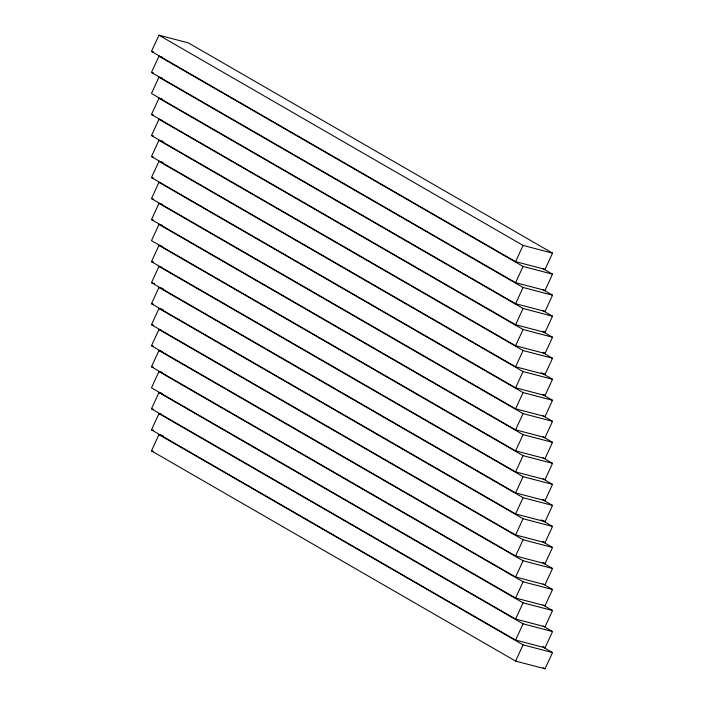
<?xml version="1.0" encoding="UTF-8"?>
<svg xmlns="http://www.w3.org/2000/svg" width="704" height="704" viewBox="0 0 704 704"><rect width="100%" height="100%" fill="white"/><g stroke="black" fill="none" stroke-linecap="round" stroke-linejoin="round"><path stroke-width="1.06" d="M151.466 51.427L158.954 35.2L188.408 42.909L552.534 253.132L545.046 269.359L515.592 261.659L151.466 51.427L153.569 51.982M543.057 268.682L552.534 274.155L545.046 290.382L515.592 282.682L151.466 72.45L158.954 56.223L162.105 57.05M162.105 78.074L158.954 77.246L151.466 93.474L515.592 303.706L545.046 311.406L552.534 295.178L543.057 289.705M543.057 310.728L552.534 316.202L545.046 332.429L515.592 324.729L151.466 114.497L158.954 98.27L162.105 99.097M543.057 331.751L552.534 337.225L545.046 353.452L515.592 345.752L151.466 135.52L158.954 119.293L161.058 119.838M543.057 352.774L552.534 358.248L545.046 374.475L515.592 366.775L151.466 156.543L158.954 140.316L163.161 141.416M541.156 372.698L552.534 379.271L545.046 395.498L515.592 387.798L151.466 177.566L158.954 161.339L163.161 162.439M543.057 394.821L552.534 400.294L545.046 416.522L515.592 408.822L151.466 198.59L158.954 182.362L161.058 182.908M543.057 415.844L552.534 421.318L545.046 437.545L515.592 429.845L151.466 219.613L158.954 203.386L162.105 204.213M162.105 225.236L158.954 224.409L151.466 240.636L515.592 450.868L545.046 458.568L552.534 442.341L543.057 436.867M543.057 457.89L552.534 463.364L545.046 479.591L515.592 471.891L151.466 261.659L158.954 245.432L162.105 246.259M543.057 478.914L552.534 484.387L545.046 500.614L515.592 492.906L151.466 282.682L158.954 266.455L161.058 267.001M543.057 499.937L552.534 505.41L545.046 521.638L515.592 513.929L151.466 303.706L158.954 287.478L163.161 288.578M541.156 519.86L552.534 526.434L545.046 542.661L515.592 534.952L151.466 324.729L158.954 308.502L163.161 309.602M543.057 541.983L552.534 547.457L545.046 563.684L515.592 555.975L151.466 345.752L158.954 329.525L161.058 330.07M543.057 563.006L552.534 568.48L545.046 584.707L515.592 576.998L151.466 366.775L158.954 350.548L162.105 351.366M162.105 372.39L158.954 371.571L151.466 387.798L515.592 598.022L545.046 605.73L552.534 589.503L543.057 584.03M543.057 605.053L552.534 610.526L545.046 626.754L515.592 619.045L151.466 408.822L158.954 392.594L162.105 393.413M543.057 626.076L552.534 631.55L545.046 647.777L515.592 640.068L151.466 429.845L158.954 413.618L161.058 414.163M543.057 647.099L552.534 652.573L545.046 668.8L515.592 661.091L151.466 450.868L158.954 434.641L163.161 435.741M515.592 261.659L523.081 245.423L552.534 253.132M515.592 282.682L523.081 266.446L552.534 274.155M515.592 303.706L523.081 287.47L552.534 295.178M515.592 324.729L523.081 308.493L552.534 316.202M515.592 345.752L523.081 329.516L552.534 337.225M515.592 366.775L523.081 350.539L552.534 358.248M515.592 387.798L523.081 371.562L552.534 379.271M515.592 408.822L523.081 392.586L552.534 400.294M515.592 429.845L523.081 413.609L552.534 421.318M515.592 450.868L523.081 434.632L552.534 442.341M515.592 471.891L523.081 455.655L552.534 463.364M515.592 492.906L523.081 476.678L552.534 484.387M515.592 513.929L523.081 497.702L552.534 505.41M515.592 534.952L523.081 518.725L552.534 526.434M515.592 555.975L523.081 539.748L552.534 547.457M515.592 576.998L523.081 560.771L552.534 568.48M515.592 598.022L523.081 581.794L552.534 589.503M515.592 619.045L523.081 602.818L552.534 610.526M515.592 640.068L523.081 623.841L552.534 631.55M515.592 661.091L523.081 644.864L552.534 652.573M151.466 72.45L153.569 73.005M151.466 114.497L153.569 115.051M151.466 135.52L153.569 136.074M151.466 156.543L153.569 157.098M151.466 177.566L153.569 178.121M151.466 198.59L153.569 199.144M151.466 219.613L153.569 220.167M151.466 261.659L153.569 262.214M151.466 282.682L154.616 283.51M151.466 303.706L153.569 304.26M151.466 324.729L153.569 325.283M151.466 345.752L153.569 346.306M151.466 366.775L153.569 367.33M151.466 408.822L153.569 409.367M151.466 429.845L153.569 430.39M151.466 450.868L153.569 451.414M158.954 35.2L523.081 245.423M158.954 56.223L523.081 266.446M158.954 77.246L523.081 287.47M158.954 98.27L523.081 308.493M543.154 331.338L545.046 332.429M158.954 119.293L523.081 329.516M543.154 352.361L545.046 353.452M158.954 140.316L523.081 350.539M543.154 373.384L545.046 374.475M158.954 161.339L523.081 371.562M543.154 394.407L545.046 395.498M158.954 182.362L523.081 392.586M158.954 203.386L523.081 413.609M158.954 224.409L523.081 434.632M158.954 245.432L523.081 455.655M158.954 266.455L523.081 476.678M543.154 499.523L545.046 500.614M158.954 287.478L523.081 497.702M543.154 520.546L545.046 521.638M158.954 308.502L523.081 518.725M543.154 541.57L545.046 542.661M158.954 329.525L523.081 539.748M543.154 562.593L545.046 563.684M158.954 350.548L523.081 560.771M158.954 371.571L523.081 581.794M158.954 392.594L523.081 602.818M158.954 413.618L523.081 623.841M543.154 646.686L545.046 647.777M158.954 434.641L523.081 644.864M543.154 667.709L545.046 668.8"/></g></svg>
